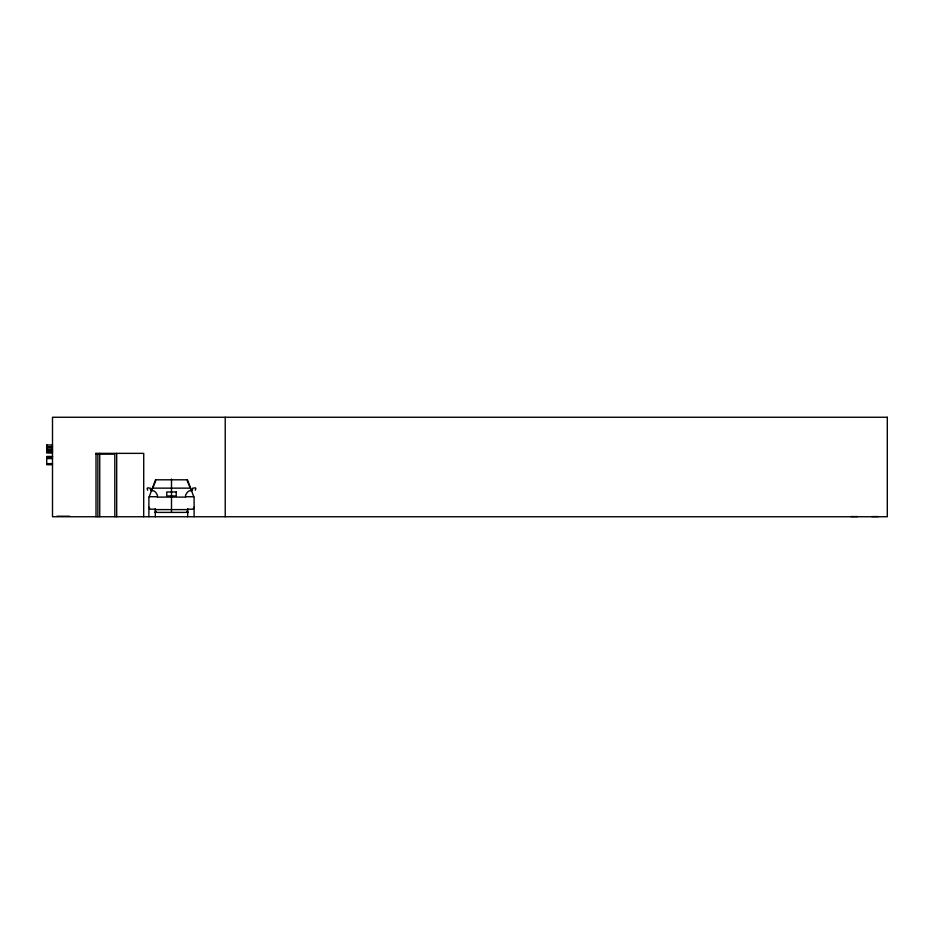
<?xml version="1.0" encoding="UTF-8"?>
<svg xmlns="http://www.w3.org/2000/svg" width="934" height="934" viewBox="0 0 934 934"><rect width="100%" height="100%" fill="white"/><g stroke="black" fill="none" stroke-linecap="round" stroke-linejoin="round"><path stroke-width="1.4" d="M143.684 516.747L143.731 453.364L95.782 453.364M150.771 489.649L150.619 488.284L147.735 487.817L147.105 488.412L147.689 490.245M152.242 489.533L156.095 479.807L186.893 479.807L190.256 488.143L152.744 488.143M194.109 507.267L192.813 509.193L187.687 509.193M155.569 479.667L148.891 497.67L148.891 516.747M195.299 490.245L195.883 488.412L195.264 487.817L192.369 488.284L192.217 489.649M46.7 444.993L52.502 444.993M52.502 446.791L46.7 446.791L52.502 446.884M46.7 448.927L52.502 448.927M46.7 450.001L52.502 450.001M46.7 451.099L52.502 451.099M46.7 451.893L52.502 451.893M52.502 453.002L46.7 453.002L46.7 444.806M96.004 454.122L97.872 454.122L97.872 516.747M98.829 454.122L114.824 454.122L114.824 516.747M52.502 456.551L46.7 456.516L46.7 464.723L52.502 464.723M46.7 456.609L52.502 456.609M46.7 457.065L52.502 457.065M46.7 458.512L52.502 458.617M46.7 463.626L52.502 463.626M151.121 490.84L153.76 490.84L155.558 492.113L157.414 495.078L157.414 497.098L185.586 497.098L185.586 495.078L187.43 492.113L189.228 490.84L191.879 490.84M149.148 496.725L157.414 496.725M185.586 496.725L193.84 496.725M155.301 509.193L150.176 509.193L148.891 507.267M155.301 509.602L187.687 509.602M155.301 509.999L156.293 509.602M187.687 509.999L186.707 509.602M155.301 511.669L156.293 511.669L155.301 512.089M187.687 511.669L186.707 511.669L187.687 512.089M155.067 512.404L187.932 512.404M56.986 516.233L69.711 516.233M850.769 516.572L853.933 516.572M854.4 516.572L857.564 516.572M871.714 516.572L874.878 516.572M875.345 516.572L878.509 516.572M187.43 479.667L194.109 497.67L194.109 516.747M225.222 417.253L225.222 516.747M187.687 508.773L187.687 516.747M171.494 479.025L171.494 512.404M155.301 508.773L155.301 516.747M116.692 453.364L116.692 516.747M99.74 453.364L99.74 516.747M96.004 453.364L96.004 516.747M150.421 489.358L151.495 490.233L150.421 489.358M192.579 489.801L191.388 489.79L192.579 489.801M887.3 417.253L52.502 417.253L52.502 516.747L887.3 516.747L887.3 417.253M176.222 491.973L166.766 491.973L166.766 495.977L176.222 495.977L176.222 491.973"/></g></svg>
